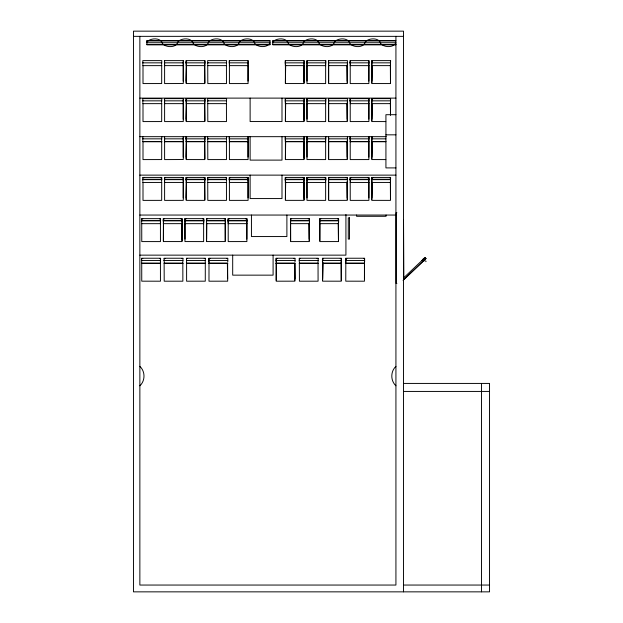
<?xml version="1.0" encoding="UTF-8"?>
<svg xmlns="http://www.w3.org/2000/svg" width="623" height="623" viewBox="0 0 623 623"><rect width="100%" height="100%" fill="white"/><g stroke="black" fill="none" stroke-linecap="round" stroke-linejoin="round"><path stroke-width="0.93" d="M403.494 278.037L425.026 257.587L425.937 258.545L403.073 280.366M139.864 385.793C145.361 380.762 145.361 371.409 139.864 366.379M395.924 366.379C390.434 371.409 390.434 380.762 395.924 385.793M422.807 259.37L423.967 258.272M425.151 257.72L425.813 258.413M425.665 258.14L425.26 258.008M403.735 279.672L425.937 258.545M424.045 260.679L425.205 259.573M424.403 260.453L424.964 259.916M424.037 260.959L425.486 259.581M164.604 62.456L164.495 62.837M186.207 62.456L186.098 62.837M207.809 62.456L207.7 62.837M229.412 62.456L229.303 62.837M307.022 62.456L306.905 62.837M328.625 62.456L328.508 62.837M350.227 62.456L350.11 62.837M371.822 62.456L371.713 62.837M164.604 100.459L164.495 100.84M186.207 100.459L186.098 100.84M207.809 100.459L207.7 100.84M307.022 100.459L306.905 100.84M328.625 100.459L328.508 100.84M350.227 100.459L350.11 100.84M371.822 100.459L371.713 100.84M164.604 138.462L164.495 138.843M186.207 138.462L186.098 138.843M207.809 138.462L207.7 138.843M229.412 138.462L229.303 138.843M307.022 138.462L306.905 138.843M328.625 138.462L328.508 138.843M350.227 138.462L350.11 138.843M371.822 138.462L371.713 138.843M183.411 179.268L164.417 179.268L164.495 179.65M205.014 179.268L186.02 179.268L186.098 179.65M226.616 179.268L207.623 179.268L207.7 179.65M248.219 179.268L229.225 179.268L229.303 179.65M325.829 179.268L306.835 179.268L306.905 179.65M347.432 179.268L328.438 179.268L328.508 179.65M369.034 179.268L350.04 179.268L350.11 179.65M390.629 179.268L371.643 179.268L371.713 179.65M160.609 220.472L141.616 220.472L141.694 220.854M141.803 260.079L141.694 260.461M164.207 260.079L164.09 260.461M186.604 260.079L186.495 260.461M227.761 261.948L227.816 258.234L208.822 258.234L208.822 261.94M299.422 260.079L299.305 260.461M347.354 64.333L347.432 60.618L328.438 60.618L328.625 64.333M347.354 102.336L347.432 98.621L328.438 98.621L328.625 102.336M347.354 140.339L347.432 136.624M347.354 181.145L347.432 177.43L328.438 177.43L328.625 181.145M133.462 36.352L403.525 36.352M146.88 40.744L270.047 40.744L270.047 44.739L146.88 44.739L146.88 40.744L270.047 40.83M272.757 40.744L395.924 40.744L272.757 40.83L272.757 44.739L395.924 44.739M146.88 44.654L270.047 44.654M272.757 44.654L395.924 44.654M143.002 62.456L142.815 62.853L161.731 62.837M285.42 62.456L285.233 62.853L304.149 62.837M164.417 62.837L183.333 62.837M186.02 62.837L204.936 62.837M207.623 62.837L226.562 62.837M229.225 62.837L248.164 62.837M306.835 62.837L325.751 62.837M328.438 62.837L347.354 62.837M350.04 62.837L368.98 62.837M371.643 62.837L390.574 62.837M161.622 64.333L161.809 60.618L142.815 60.618L142.815 64.317M164.604 64.333L164.417 60.618L183.411 60.618L183.224 64.333M186.207 64.333L186.02 60.618L205.014 60.618L204.827 64.333M207.809 64.333L207.623 60.618L226.616 60.618L226.429 64.333M229.412 64.333L229.225 60.618L248.219 60.618L248.032 64.333M304.04 64.333L304.226 60.618L285.233 60.618L285.233 64.317M307.022 64.333L306.835 60.618L325.829 60.618L325.642 64.333M350.227 64.333L350.04 60.618L369.034 60.618L368.847 64.333M371.822 64.333L371.643 60.618L390.629 60.618L390.45 64.333M143.002 65.096L143.002 83.575L161.676 83.552L161.7 65.096M183.302 65.096L183.224 81.099M204.57 65.096L204.85 83.575L186.152 83.552L186.464 65.096L186.207 81.099M226.429 65.096L226.468 83.568L207.809 83.575L207.732 65.096M248.11 65.096L248.032 81.099M285.677 65.096L285.365 83.552L304.094 83.552L303.783 65.096L304.04 81.099M306.944 65.096L307.022 81.099M328.625 65.096L328.625 83.575L347.299 83.552L347.315 65.096M368.917 65.096L368.847 81.099M390.372 65.096L390.489 83.568L371.775 83.552L372.087 65.096L371.822 81.099M142.823 65.649L161.731 65.625M183.333 65.625L164.495 65.625M204.936 65.625L186.098 65.625M226.538 65.625L207.7 65.625M248.141 65.649L229.303 65.625M285.233 65.649L304.149 65.625M325.751 65.649L306.905 65.625M347.354 65.625L328.508 65.625M368.956 65.649L350.11 65.625M390.559 65.625L371.713 65.625M347.245 81.099L346.988 65.096M139.864 98.115L395.924 98.115M143.002 100.459L142.815 100.856L161.731 100.84M285.42 100.459L285.233 100.856L304.149 100.84M164.417 100.84L183.333 100.84M186.02 100.84L204.936 100.84M207.623 100.84L226.562 100.84M306.835 100.84L325.751 100.84M328.438 100.84L347.354 100.84M350.04 100.84L368.98 100.84M371.643 100.84L390.574 100.84M161.622 102.336L161.809 98.621L142.815 98.621L142.815 102.32M164.604 102.336L164.417 98.621L183.411 98.621L183.224 102.336M186.207 102.336L186.02 98.621L205.014 98.621L204.827 102.336M207.809 102.336L207.623 98.621L226.616 98.621L226.429 102.336M304.04 102.336L304.226 98.621L285.233 98.621L285.233 102.32M307.022 102.336L306.835 98.621L325.829 98.621L325.642 102.336M350.227 102.336L350.04 98.621L369.034 98.621L368.847 102.336M371.822 102.336L371.643 98.621L390.629 98.621L390.45 102.336M143.002 103.099L143.002 121.586L161.676 121.563L161.7 103.099M183.302 103.099L183.224 119.102M204.57 103.099L204.881 121.563L186.152 121.563L186.464 103.099L186.207 119.102M226.429 103.099L226.468 121.571L207.809 121.586L207.732 103.099M285.677 103.099L285.365 121.563L304.094 121.563L303.783 103.099L304.04 119.102M306.944 103.099L307.022 119.102M328.625 103.099L328.625 121.586L347.299 121.563L347.315 103.099M368.917 103.099L368.847 119.102M390.372 103.099L390.52 114.725M142.823 103.652L161.731 103.636M183.333 103.636L164.495 103.636M204.936 103.636L186.098 103.636M226.538 103.636L207.7 103.636M285.233 103.652L304.149 103.636M325.751 103.652L306.905 103.636M347.354 103.636L328.508 103.636M368.956 103.652L350.11 103.636M390.559 103.636L371.713 103.636M395.924 114.702L385.925 114.702L385.925 167.906L395.924 167.906M347.245 119.102L346.988 103.099M371.822 119.102L372.087 103.099L371.775 121.563L385.793 121.586M385.925 134.833L395.924 134.833M139.864 136.671L386.229 136.671M143.002 138.462L142.815 138.859L161.731 138.843M285.42 138.462L285.233 138.859L304.149 138.843M164.417 138.843L183.333 138.843M186.02 138.843L204.936 138.843M207.623 138.843L226.562 138.843M229.225 138.843L248.164 138.843M306.835 138.843L325.751 138.843M328.438 138.843L347.354 138.843M350.04 138.843L368.98 138.843M371.643 138.843L385.847 138.843M161.622 140.339L161.809 136.624M164.604 140.339L164.417 136.624M183.224 140.339L183.411 136.624M186.207 140.339L186.02 136.624M204.827 140.339L205.014 136.624M207.809 140.339L207.623 136.624M226.429 140.339L226.616 136.624M229.412 140.339L229.225 136.624M248.032 140.339L248.219 136.624M304.04 140.339L304.226 136.624M307.022 140.339L306.835 136.624M325.642 140.339L325.829 136.624M328.625 140.339L328.438 136.624M350.227 140.339L350.04 136.624M368.847 140.339L369.034 136.624M371.822 140.339L371.643 136.624M143.002 141.102L143.002 159.589L161.676 159.566L161.7 141.102M183.302 141.102L183.224 157.105M204.57 141.102L204.85 159.581L186.152 159.566L186.464 141.102L186.207 157.105M226.429 141.102L226.468 159.574L207.809 159.589L207.732 141.102M248.11 141.102L248.032 157.105M285.677 141.102L285.365 159.566L304.094 159.566L303.783 141.102L304.04 157.105M306.944 141.102L307.022 157.105M328.625 141.102L328.625 159.589L347.299 159.566L347.315 141.102M368.917 141.102L368.847 157.105M164.417 141.639L183.333 141.639L164.495 141.639M186.02 141.639L204.936 141.639L186.098 141.639M207.677 141.639L226.538 141.639L207.7 141.639M229.28 141.639L248.141 141.655L229.303 141.639M306.835 141.639L325.751 141.655L306.905 141.639M328.438 141.639L347.354 141.639L328.508 141.639M350.095 141.639L368.956 141.655L350.11 141.639M371.697 141.639L385.847 141.639L371.713 141.639M347.245 157.105L346.988 141.102M371.822 157.105L372.087 141.102L371.775 159.566L385.793 159.589M139.864 175.125L395.924 175.125M143.002 177.719L143.999 177.719M160.633 177.719L161.622 177.719M165.593 177.719L164.604 177.719L164.604 200.388L183.279 200.365L183.224 177.719L182.235 177.719M186.207 199.594L186.207 177.719L187.196 177.719M203.838 177.719L204.827 177.719L204.827 199.594M207.809 177.719L208.798 177.719M225.44 177.719L226.429 177.719M230.401 177.719L229.412 177.719L229.412 200.388L248.086 200.365L248.032 177.719L247.043 177.719M286.409 177.719L285.42 177.719L285.42 199.594M303.043 177.719L304.04 177.719L304.04 199.594M324.645 177.719L325.642 177.719L325.642 200.388L306.968 200.365L307.022 177.719L308.011 177.719M329.614 177.719L328.625 177.719L328.625 199.594M346.248 177.719L347.245 177.719M351.216 177.719L350.227 177.719L350.227 200.388L368.902 200.365L368.847 177.719L367.85 177.719M371.822 199.594L371.822 177.719L372.819 177.719M389.453 177.719L390.45 177.719L390.45 199.594M161.809 179.268L142.815 179.268L142.815 179.665L161.731 179.65M304.226 179.268L285.233 179.268L285.233 179.665L304.149 179.65M164.417 179.65L183.333 179.65M186.02 179.65L204.936 179.65M207.623 179.65L226.562 179.65M229.225 179.65L248.164 179.65M306.835 179.65L325.751 179.65M328.438 179.65L347.354 179.65M350.04 179.65L368.98 179.65M371.643 179.65L390.574 179.65M161.622 181.145L161.809 177.43L142.815 177.43L142.815 181.129M164.604 181.145L164.417 177.43L183.411 177.43L183.224 181.145M186.207 181.145L186.02 177.43L205.014 177.43L204.827 181.145M207.809 181.145L207.623 177.43L226.616 177.43L226.429 181.145M229.412 181.145L229.225 177.43L248.219 177.43L248.032 181.145M304.04 181.145L304.226 177.43L285.233 177.43L285.233 181.129M307.022 181.145L306.835 177.43L325.829 177.43L325.642 181.145M350.227 181.145L350.04 177.43L369.034 177.43L368.847 181.145M371.822 181.145L371.643 177.43L390.629 177.43L390.45 181.145M143.002 181.908L143.002 200.388L161.676 200.365L161.7 181.908M183.302 181.908L183.224 197.912M204.57 181.908L204.85 200.388L186.152 200.365L186.464 181.908L186.207 197.912M226.429 181.908L226.468 200.38L207.809 200.388L207.732 181.908M248.11 181.908L248.032 197.912M285.677 181.908L285.365 200.365L304.094 200.365L303.783 181.908L304.04 197.912M306.944 181.908L307.022 197.912M328.625 181.908L328.625 200.388L347.299 200.365L347.315 181.908M368.917 181.908L368.847 197.912M390.372 181.908L390.489 200.38L371.775 200.365L372.087 181.908L371.822 197.912M142.823 182.461L161.731 182.438M183.333 182.438L164.495 182.438M204.936 182.438L186.098 182.438M226.538 182.438L207.7 182.438M248.141 182.461L229.303 182.438M285.233 182.461L304.149 182.438M325.751 182.461L306.905 182.438M347.354 182.438L328.508 182.438M368.956 182.461L350.11 182.438M390.559 182.438L371.713 182.438M347.245 197.912L346.988 181.908M396.882 212.77L396.119 212.77L396.119 283.496L396.882 283.496M139.864 215.052L395.924 215.052M141.803 218.93L142.792 218.93M159.433 218.93L160.423 218.93L160.446 241.592L141.764 241.584L141.725 223.112M164.394 218.93L163.405 218.93L163.405 240.797M181.036 218.93L182.025 218.93L182.025 240.797M202.639 218.93L203.628 218.93L203.628 241.592L184.953 241.568L185.008 218.93L185.997 218.93M206.61 218.93L207.599 218.93M224.233 218.93L225.23 218.93L225.23 240.797M229.202 218.93L228.213 218.93L228.213 241.592L246.887 241.568L246.833 218.93L245.836 218.93M291.611 218.93L290.614 218.93L290.614 240.797M308.245 218.93L309.242 218.93M320.814 218.93L319.817 218.93L319.817 240.797M337.448 218.93L338.445 218.93M403.525 219.717L403.852 277.079M142.792 220.277L141.803 220.472M182.212 220.472L163.218 220.472L163.218 220.869L182.212 220.854M203.814 220.472L184.821 220.472L184.821 220.869L203.814 220.854M225.417 220.472L206.423 220.472L206.423 220.869L225.417 220.854M247.02 220.472L228.026 220.472L228.026 220.869L247.02 220.854M309.421 220.472L290.435 220.472L290.435 220.869L309.421 220.854M338.624 220.472L319.638 220.472L319.638 220.869L338.624 220.854M141.616 220.854L160.555 220.854M160.423 222.349L160.609 218.634L141.616 218.634L141.694 222.349M163.405 222.349L163.218 218.634L182.212 218.634L182.212 222.333M185.008 222.349L184.821 218.634L203.814 218.634L203.814 222.333M290.614 222.349L290.435 218.634L309.421 218.634L309.421 222.333M319.817 222.349L319.638 218.634L338.624 218.634L338.624 222.333M163.475 223.112L163.351 241.568L182.08 241.568L181.768 223.112L182.025 239.115M184.93 223.112L185.008 239.115M225.23 223.112L225.285 241.568L206.548 241.553L206.532 223.112L206.61 240.797M246.91 223.112L246.833 239.115M290.544 223.112L290.614 241.592L309.288 241.568L309.312 223.112M319.895 223.112L319.817 241.592L338.491 241.568L338.515 223.112M141.616 223.665L160.532 223.665M182.134 223.649L163.218 223.665M225.339 223.649L206.423 223.665M246.942 223.649L228.026 223.665M309.351 223.649L290.435 223.665M338.554 223.649L319.638 223.665M206.61 239.115L206.867 223.112M309.242 239.115L308.985 223.112M338.445 239.115L338.188 223.112M139.864 255.142L345.921 255.142L345.921 214.522M141.803 258.529L142.792 258.529M159.433 258.529L160.423 258.529L160.446 281.199L141.748 281.175L141.725 262.719M164.207 258.529L165.196 258.529M181.83 258.529L182.827 258.529M186.604 258.529L187.601 258.529M204.235 258.529L205.232 258.529M210.006 258.529L209.009 258.529L208.985 281.199L227.683 281.175L227.629 263.661M226.64 258.529L227.629 258.529M277.212 258.529L276.215 258.529L276.215 280.397M293.846 258.529L294.835 258.529M299.422 258.529L300.411 258.529M317.045 258.529L318.041 258.529M322.621 280.397L322.621 258.529L323.617 258.529M340.251 258.529L341.24 258.529L341.24 280.397M363.45 258.529L364.447 258.529L364.447 281.199L345.773 281.175L345.82 258.529L346.816 258.529M209.009 260.079L208.822 260.476L227.761 260.461M276.215 260.079L276.036 260.476L295.022 260.461M322.621 260.079L322.434 260.476L341.373 260.461M345.82 260.079L345.64 260.476L364.626 260.461M141.616 260.461L160.555 260.461M164.02 260.461L182.96 260.461M186.425 260.461L205.341 260.461M299.235 260.461L318.151 260.461M160.423 261.956L160.609 258.234L141.616 258.234L141.694 261.956M164.207 261.956L164.02 258.234L183.014 258.234L182.827 261.956M186.604 261.956L186.425 258.234L205.411 258.234L205.232 261.956M276.215 261.956L276.028 258.234L295.022 258.234L295.022 261.94M318.041 261.956L318.228 258.234L299.235 258.234L299.305 261.956M341.24 261.956L341.427 258.234L322.434 258.234L322.434 261.94M345.82 261.956L345.64 258.234L364.626 258.234L364.626 261.94M182.827 262.719L182.866 281.191L164.207 281.199L164.129 262.719M186.604 262.719L186.604 281.199L205.279 281.175L205.302 262.719M276.293 262.719L276.215 281.199L294.889 281.175L294.913 263.685M318.041 262.719L318.08 281.191L299.422 281.199L299.344 262.719M341.17 262.719L341.279 281.191L322.566 281.175L322.878 262.719L322.621 278.722M364.517 262.719L364.447 278.722M141.616 263.249L160.532 263.272L141.694 263.249M182.936 263.272L164.02 263.249L182.936 263.249M205.341 263.272L186.425 263.249L205.341 263.249M318.151 263.272L299.235 263.249L318.151 263.249M341.357 263.249L322.434 263.249L341.357 263.272M227.629 278.722L227.372 263.661M294.835 278.722L294.578 263.661M403.525 383.425L489.538 383.425L489.538 591.85L133.462 591.85L133.462 31.15L403.525 31.15L403.525 591.85M403.525 391.431L489.538 391.431M403.525 585.052L489.538 585.052M206.478 222.349L206.423 218.634L225.417 218.634L225.417 222.333M425.727 261.691L426.109 261.216M424.395 258.14L421.787 260.624M372.32 61.685L371.822 60.906L371.822 82.781M372.32 99.688L371.822 98.917L371.822 120.784M372.32 137.691L371.822 136.92L371.822 158.787M307.513 61.685L307.022 60.906L306.968 83.552L325.642 83.575L325.642 60.906M371.822 177.719L372.32 178.497M307.513 99.688L307.022 98.917L306.968 121.563L325.642 121.586L325.642 98.917M307.513 137.691L307.022 136.92L306.968 159.566L325.642 159.589L325.642 136.92M307.022 177.719L307.513 178.497M345.82 258.529L346.318 259.3M322.621 258.529L323.119 259.3M186.705 61.685L186.207 60.906L186.207 82.781M186.705 99.688L186.207 98.917L186.207 120.784M186.705 137.691L186.207 136.92L186.207 158.787M186.207 177.719L186.705 178.497M185.008 218.93L185.506 219.701M184.821 223.665L203.737 223.665M481.532 383.425L481.532 591.85M395.924 36.352L395.924 585.052L139.864 585.052L139.864 36.352M390.45 60.906L390.45 82.781M390.45 98.917L390.45 115.341M386.058 215.052L386.058 216.298L356.582 216.298L356.582 215.052M368.847 60.906L368.886 83.568L350.227 83.575L350.227 60.906M368.847 98.917L368.909 121.54L350.227 121.586L350.227 98.917M368.847 136.92L368.886 159.574L350.227 159.589L350.227 136.92M347.245 65.096L347.245 82.781M347.245 103.099L347.245 120.784M347.245 141.102L347.245 158.787M347.245 181.908L347.245 199.594M338.445 223.112L338.445 240.797M328.625 60.906L328.625 82.781M328.625 98.917L328.625 120.784M328.625 136.92L328.625 158.787M309.242 223.112L309.242 240.797M304.04 60.906L304.04 82.781M304.04 98.917L304.04 120.784M304.04 136.92L304.04 158.787M294.835 263.661L294.835 280.397M286.892 215.052L286.892 236.553L251.443 236.553L251.443 215.052M285.42 60.906L285.42 82.781M285.42 98.917L285.42 120.784M285.42 136.92L285.42 158.787M285.233 136.624L285.233 140.323M281.993 98.115L281.993 121.547L250.127 121.547L250.127 98.115M281.993 136.671L281.993 160.111L250.127 160.111L250.127 136.671M281.993 175.125L281.993 198.566L250.127 198.566L250.127 175.125M273.092 255.142L273.092 275.148L232.691 275.148L232.691 255.142M248.032 60.906L248.071 83.568L229.412 83.575L229.412 60.906M248.032 136.92L248.071 159.574L229.412 159.589L229.412 136.92M247.02 222.333L247.02 218.634L228.026 218.634L228.026 222.333M204.827 60.906L204.827 82.781M204.827 98.917L204.827 120.784M204.827 136.92L204.827 158.787M183.224 60.906L183.294 83.521L164.604 83.575L164.604 60.906M183.224 98.917L183.279 121.563L164.604 121.586L164.604 98.917M183.224 136.92L183.294 159.527L164.604 159.589L164.604 136.92M142.815 136.624L142.815 140.323M147.145 41.772L146.88 42.738L270.047 42.738C267.617 47.901 258.514 47.574 254.916 43.711C253.46 37.466 243.227 37.738 239.52 41.772C238.064 48.018 227.831 47.745 224.124 43.711C222.668 37.466 212.435 37.738 208.728 41.772C207.272 48.018 197.039 47.745 193.332 43.711C191.876 37.466 181.643 37.738 177.937 41.772C176.48 48.018 166.248 47.745 162.541 43.711C161.084 37.466 150.852 37.738 147.145 41.772M273.022 41.772L272.757 42.738L395.924 42.738C393.495 47.901 384.391 47.574 380.793 43.711C379.337 37.466 369.104 37.738 365.397 41.772C363.941 48.018 353.708 47.745 350.001 43.711C348.545 37.466 338.312 37.738 334.606 41.772C333.149 48.018 322.916 47.745 319.21 43.711C317.753 37.466 307.521 37.738 303.814 41.772C302.357 48.018 292.125 47.745 288.418 43.711C286.962 37.466 276.729 37.738 273.022 41.772M161.731 141.639L142.815 141.639L161.731 141.655M304.149 141.639L285.233 141.639L304.149 141.655M349.534 217.863L348.28 217.863L348.28 239.068L349.534 239.068L349.534 217.863M227.738 263.249L208.822 263.249L227.738 263.249M294.952 263.249L276.028 263.249L294.952 263.249M364.556 263.249L345.64 263.249L364.556 263.249"/></g></svg>
